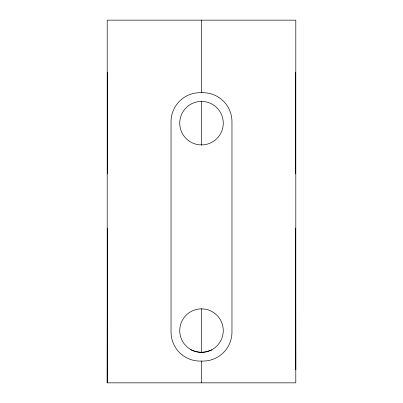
<?xml version="1.0" encoding="UTF-8"?>
<svg xmlns="http://www.w3.org/2000/svg" width="403" height="403" viewBox="0 0 403 403"><rect width="100%" height="100%" fill="white"/><g stroke="black" fill="none" stroke-linecap="round" stroke-linejoin="round"><path stroke-width="0.6" d="M107.198 382.85L107.198 20.15L295.802 20.15L295.802 382.85L107.198 382.85L107.4 228.027M295.671 173.935L295.595 72.379M210.21 350.565L212.079 349.814M107.405 72.379L107.329 173.935M190.921 349.814L192.79 350.565M295.601 228.027L295.802 369.793M201.5 20.15L201.5 92.69M201.5 101.213L201.5 145.1M201.5 308.678L201.5 352.565M201.5 361.088L201.5 382.85M210.154 350.454A20.19 18.533 -9.5 0 1 201.505 352.257A20.19 18.533 9.5 0 1 192.846 350.454M202.951 92.69L200.049 92.69A29.016 29.016 0 0 0 171.033 121.706L171.033 332.072A29.016 29.016 0 0 0 200.049 361.088L202.951 361.088A29.016 29.016 0 0 0 231.967 332.072L231.967 121.706A29.016 29.016 0 0 0 202.951 92.69M188.972 140.949A21.762 21.762 0 0 0 223.176 125.111A21.762 21.762 0 0 0 192.357 103.41A21.762 21.762 0 0 0 188.972 140.949M190.619 349.466A21.762 21.762 0 0 0 223.262 330.621A21.762 21.762 0 0 0 190.619 311.776A21.762 21.762 0 0 0 190.619 349.466"/></g></svg>
